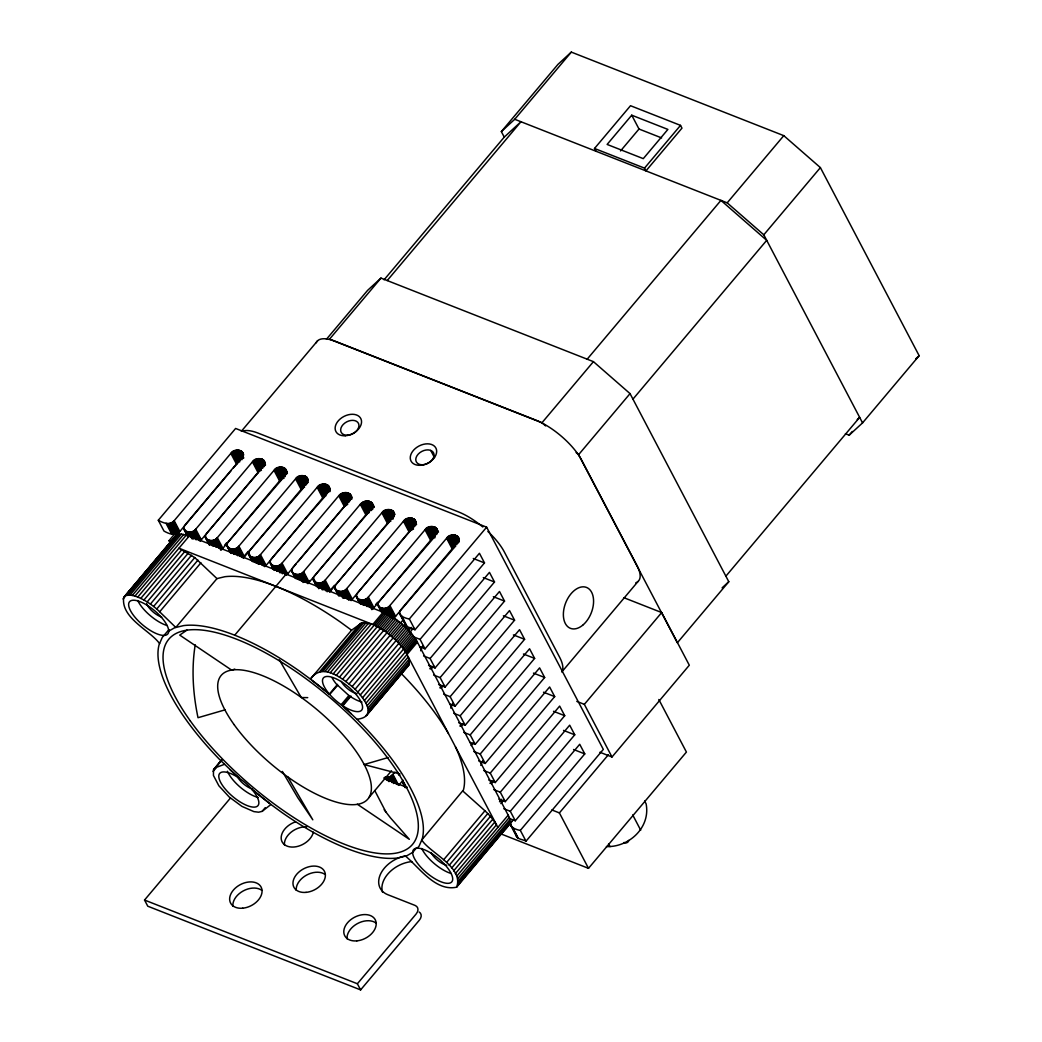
<?xml version="1.0" encoding="UTF-8"?>
<svg xmlns="http://www.w3.org/2000/svg" width="1042" height="1042" viewBox="0 0 1042 1042"><rect width="100%" height="100%" fill="white"/><g stroke="black" fill="none" stroke-linecap="round" stroke-linejoin="round"><path stroke-width="1.5" d="M221.516 760.074L213.493 769.895L213.441 775.456L218.859 785.772L229.214 797.013L241.939 806.391L253.896 811.614L258.637 812.2L262.128 811.366L270.946 804.489L281.744 812.395A165.535 61.4 40.1 0 0 397.679 857.983L406.68 855.834L412.645 852.447L416.5 847.862M351.024 696.121L342.792 705.89L356.911 719.254C380.799 716.688 360.571 693.855 352.144 686.561C341.125 677.704 322.382 662.256 310.399 679.084L299.614 671.178A165.535 61.4 40.1 0 0 183.666 625.591L174.678 627.74L168.713 631.126M367.045 714.942L409.024 664.809L409.063 659.247L407.096 654.389L402.577 647.525L396.207 640.452L385.423 631.452L374.299 625.07L178.937 548.209L194.776 557.587L216.97 578.597L224.825 576.721A165.535 61.4 40.1 0 1 340.773 622.321L351.558 630.215L361.965 622.751L371.356 623.911L330.197 672.78M499.483 835.41C504.133 829.614 514.006 823.753 508.17 815.17L417.386 642.172C409.61 628.886 397.132 618.401 383.091 612.24L189.227 536.005L181.373 534.064L177.557 534.546L175.147 536.422L123.698 597.509C120.794 618.167 150.048 630.293 159.582 643.604M174.301 539.574L175.147 536.422M405.533 856.107C419.379 867.621 435.569 891.77 456.643 887.172C464.133 867.178 429.304 852.473 421.776 839.969L463.416 789.992A165.743 61.478 40.1 0 0 455.445 746.84L408.269 656.916L367.11 705.773M195.219 644.816C191.311 669.016 193.004 693.803 198.006 717.704L225.007 709.862M351.949 497.399C350.529 491.173 342.023 491.407 338.741 495.81L282.043 563.123C279.035 568.685 266.127 565.506 271.337 558.916L328.035 491.603C333.766 484.452 320.376 481.261 317.159 487.33L260.461 554.631C257.452 560.205 244.557 557.027 249.767 550.423L306.452 483.11C312.196 475.96 298.793 472.768 295.589 478.838L238.892 546.151C235.883 551.726 222.975 548.535 228.185 541.944L284.883 474.631C290.614 467.48 277.224 464.289 274.007 470.359L217.322 537.672C214.3 543.234 201.406 540.056 206.616 533.452L263.3 466.152C269.044 459.001 255.642 455.81 252.438 461.867L195.74 529.18C192.731 534.754 179.836 531.563 185.033 524.973L241.731 457.659C247.475 450.509 234.072 447.318 230.855 453.387L174.17 520.7C170.08 525.819 162.878 522.889 158.306 520.245L235.609 428.457L486.64 527.174L603.318 749.406L526.015 841.194C523.24 839.24 515.256 839.435 516.285 834.212M373.857 506.542C372.697 499.873 363.814 499.6 360.311 504.289L303.613 571.602C300.604 577.177 287.709 573.999 292.919 567.395L349.604 500.082L350.92 497.672L350.542 494.703M526.015 841.194L520.336 830.396L584.77 753.9L579.717 744.275L515.282 820.77L510.306 811.288L574.741 734.805L569.687 725.18L505.266 801.663L500.29 792.194L564.712 715.698L559.658 706.085L495.237 782.568L490.261 773.086L554.683 696.603L549.629 686.978L485.207 763.473L480.232 753.991L544.653 677.495L539.6 667.883L475.178 744.366L470.202 734.897L534.624 658.401L529.57 648.775L465.149 725.271L460.173 715.789L524.595 639.306L519.541 629.681L455.12 706.163L450.144 696.694L514.566 620.198L509.512 610.573L445.09 687.069L440.115 677.587L504.536 601.104L499.483 591.478L435.061 667.961L430.085 658.492L494.507 581.996L489.466 572.371L425.032 648.866L420.056 639.384L484.491 562.901L479.437 553.276L415.003 629.772L409.337 618.961C405.455 618.453 396.09 615.171 400.792 609.817L457.477 542.504C463.221 535.354 449.818 532.162 446.614 538.232L389.916 605.545C386.908 611.107 374.013 607.929 379.21 601.338L435.908 534.025C441.652 526.874 428.249 523.683 425.032 529.753L368.347 597.053C365.325 602.628 352.43 599.45 357.64 592.846L414.325 525.533C420.069 518.382 406.667 515.204 403.462 521.26L346.765 588.574C343.756 594.148 330.861 590.957 336.058 584.367L392.756 517.053C398.5 509.903 385.097 506.712 381.88 512.781L325.195 580.094C322.173 585.656 309.279 582.478 314.489 575.874L371.186 508.574L372.489 506.151L372.111 503.182M406.12 787.622L402.785 783.063L403.007 780.25M520.336 830.396C516.454 829.875 507.102 826.606 511.791 821.252M420.629 650.768L421.541 649.348M450.704 708.078L451.629 706.645M480.792 765.375L481.704 763.942M500.85 803.577L503.82 799.696M606.444 846.586C629.042 847.367 650.755 827.387 646.105 803.825L644.646 801.038M431.049 669.146L433.628 665.994M441.079 688.241L443.658 685.102M461.137 726.443L463.716 723.304M471.166 745.551L473.745 742.399M491.212 783.753L493.791 780.601M387.676 614.324L336.227 675.411M390.854 616.096L339.418 677.183M394.097 618.127L342.649 679.215M397.328 620.394L345.879 681.481M361.952 702.034A25.021 9.287 40.1 0 1 350.151 696.408L348.901 695.535L341.177 704.705L344.954 707.153A25.021 9.287 40.1 0 0 359.282 698.765A25.021 9.287 40.1 0 0 325.221 676.753A25.021 9.287 40.1 0 0 341.164 704.705M362.486 697.801L413.935 636.727M364.387 700.576L415.836 639.501M241.34 431.31L317.602 340.773M326.433 339.262L367.579 290.392L380.968 278.097L593.432 361.652L630.045 393.615L728.788 581.71L677.339 642.784L578.597 454.69L576.148 452.567M384.068 279.803L504.25 137.114L501.345 131.592L557.939 64.396L571.316 52.1L783.779 135.655L820.393 167.606L919.148 355.7L862.555 422.896L849.178 435.191L845.427 433.719M380.968 278.097L329.519 339.184L541.983 422.739L545.643 425.931M501.345 131.592L514.722 119.283L571.316 52.1M387.207 280.558L520.974 121.745L504.25 137.114M170.445 543.377L169.025 540.668L174.222 534.494M123.698 597.509L176.163 535.314M123.073 598.929L125.131 596.493M128.218 592.82L130.276 590.384M132.334 587.935L174.522 537.854M158.306 520.245L163.972 531.042C168.557 533.699 175.759 536.63 179.836 531.498L231.376 470.307M233.434 467.858L238.032 462.791L232.366 451.981M124.714 596.402L177.557 534.546M126.108 595.633L127.853 595.216L179.302 534.129M127.853 595.216L129.937 595.151L181.373 534.064M129.937 595.151L132.308 595.438L183.757 534.364M132.308 595.438L134.939 596.089L186.388 535.015M134.939 596.089L137.778 597.079L189.227 536.005M137.778 597.079L140.8 598.395L181.959 549.538M140.8 598.395L143.939 600.023L185.098 551.153M143.939 600.023L147.156 601.924L188.315 553.055M194.398 530.443L200.064 541.241L258.807 471.948L253.141 461.137M147.156 601.924L150.4 604.073L191.559 555.217M150.4 604.073L153.617 606.444L194.776 557.587M216.97 578.597L175.811 627.466L156.756 608.997L197.915 560.127M159.765 611.68L200.924 562.823M224.551 545.318L226.609 542.869M215.968 538.922L221.646 549.733L282.082 479.177L276.404 468.366M168.947 629.655L162.291 637.378L159.087 644.724A165.756 61.491 40.1 0 0 219.054 758.941L238.566 777.671M245.091 555.021L248.191 551.361M237.55 547.402L243.216 558.212L303.652 487.656L297.986 476.845M594.513 148.472L630.514 105.711L680.517 125.379L681.963 128.14L645.949 170.901L644.503 168.127L594.513 148.472L595.959 151.233M631.739 115.193L607.121 144.434L643.279 158.644L667.896 129.416L631.739 115.193L639.007 129.026L661.605 137.909M259.836 555.295L265.515 566.093L303.248 521.378M305.306 518.942L325.234 496.135L319.555 485.338M620.537 150.947L639.007 129.026M234.71 635.203L286.159 574.116M281.418 563.774L287.084 574.585L295.967 564.139M298.025 561.69L344.407 506.62L347.754 504.133L342.089 493.335M644.503 168.127L680.517 125.379M307.755 582.934L309.826 580.485M302.271 572.866L307.937 583.663L367.487 513.693L361.821 502.895M329.337 591.413L334.495 585.291M329.519 592.156L371.069 543.169M373.127 540.72L389.07 522.185L383.391 511.375M345.423 589.837L351.089 600.635L409.832 531.329L404.166 520.531M213.493 769.895L221.725 760.126M214.313 768.631L221.685 760.36M213.076 771.471L216.163 767.811M351.558 630.215L310.399 679.084L329.689 694.428L337.556 685.415M375.576 604.712L377.647 602.263M319.23 672.207L360.389 623.35M366.992 598.316L372.671 609.114L433.107 538.558L427.428 527.76M320.806 671.608L361.965 622.751M322.72 671.374L363.879 622.504M587.18 359.19L720.934 200.39L766.704 240.337L632.95 399.138M324.948 671.491L366.107 622.621M327.462 671.96L368.608 623.09M541.983 422.739L593.432 361.652M514.722 119.283L727.186 202.838L783.779 135.655M372.802 624.458L383.091 612.24M333.14 673.94L384.589 612.852M419.184 912.024A8.61 5.913 -27.7 0 1 419.366 920.138L360.61 989.9L147.769 906.201L144.538 900.041L230.425 798.068M375.823 625.773L386.113 613.556M378.962 627.388L389.252 615.184M382.18 629.303L392.469 617.085M337.543 684.36L329.311 694.128L320.181 686.665M392.587 618.57L395.582 616.343L454.677 547.05L449.011 536.239M385.423 631.452L395.713 619.235M388.64 633.823L398.93 621.605M349.057 683.943L403.528 619.456M391.779 636.375L402.069 624.158M352.144 686.561L403.593 625.487M409.337 618.961L486.64 527.174M394.788 639.059L405.077 626.841M355.062 689.309L406.51 628.222M397.614 641.846L409.532 627.701M408.217 631.074L411.303 627.401M357.797 692.122L409.245 631.048M413.57 627.792L410.991 630.944L410.222 633.823M400.232 644.685L410.522 632.468M262.128 811.366L265.215 807.693M360.285 694.975L411.733 633.888M402.577 647.525L412.866 635.307M404.635 650.338L414.924 638.121M406.367 653.06L416.657 640.843M365.937 703.246L417.386 642.172M578.597 454.69L630.045 393.615M862.555 422.896L763.799 234.802L820.393 167.606M367.904 708.117L409.063 659.247M368.295 710.24L409.454 661.37M420.799 648.424L422.857 645.988M368.282 712.103L409.441 663.233M365.833 715.88L409.024 664.809M429.799 668.756L431.857 666.307M439.828 687.85L441.886 685.402M368.868 797.651L391.505 770.78M450.886 705.734L452.944 703.285M386.361 779.846L384.941 777.15L390.047 776.772L395.113 772.109M402.837 780.458L398.721 785.355L393.042 774.558M459.874 726.053L461.945 723.604M480.961 763.031L483.032 760.582M561.781 671.986L638.056 581.449M489.961 783.35L492.019 780.914M443.775 859.637L484.934 810.78L462.935 791.112M446.614 862.424L487.773 813.568L484.934 810.78M499.496 801.754L501.554 799.305M661.67 612.566L689.309 665.213L611.993 757L584.354 704.353L661.67 612.566L623.884 597.704M449.232 865.264L490.378 816.407L487.773 813.568M451.577 868.116L492.736 819.246L490.378 816.407M360.61 989.9L357.38 983.752L416.136 913.99A8.61 5.913 -27.7 0 0 415.029 905.407L387.832 894.713A26.701 18.352 -27.7 0 1 380.265 874.681A26.701 18.352 -27.7 0 1 404.504 856.081M453.635 870.917L494.794 822.06L492.736 819.246M455.354 873.652L496.513 824.782L455.445 746.84M456.722 876.257L508.17 815.17M457.712 878.693L509.16 817.605M458.311 880.92L509.746 819.846M458.493 882.913L509.942 821.838M460.395 881.832L462.453 879.396M471.713 868.403L473.771 865.954M476.858 862.294L479.945 858.621M483.032 854.961L486.106 851.301M488.164 848.852L497.425 837.859M458.272 884.645L509.72 823.558M456.643 887.172L512.781 820.445M725.883 576.174L859.65 417.36L857.253 419.561M849.178 435.191L852.317 431.453M658.818 699.495L686.418 752.063L588.496 868.338L559.398 812.916L608.359 754.773M350.151 696.408L342.284 705.447L351.336 713.874M417.23 848.188L419.066 846.195L422.257 838.849A165.756 61.491 40.1 0 0 362.29 724.633L356.911 719.254M506.594 827.778L505.24 829.041M915.801 358.774L919.148 355.7M722.106 587.857L728.788 581.71M406.992 667.023L408.203 666.085M186.974 630.097L179.732 635.099L231.767 670.201L234.789 669.055M261.451 470.202L260.5 470.684L254.834 459.887M412.489 529.596L411.525 530.078L405.859 519.281M215.512 767.693L224.434 764.32M388.054 757.573L364.062 764.554L399.972 773.972M307.729 697.632L301.294 697.541L279.295 659.794M473.289 558.499L484.491 562.901M483.319 577.594L494.507 581.996M493.348 596.701L504.536 601.104M503.377 615.796L514.566 620.198M513.406 634.904L524.595 639.306M523.436 653.998L534.624 658.401M533.465 673.106L544.653 677.495M405.156 623.507L406.588 626.385L415.003 629.772M169.025 540.668L171.617 541.684M413.596 636.844L420.056 639.384M576.799 701.383L584.354 704.353M543.494 692.201L554.683 696.603M419.861 646.835L425.032 648.866M423.612 655.939L430.085 658.492M553.523 711.295L564.712 715.698M428.588 665.421L435.061 667.961M433.641 675.047L440.115 677.587M563.54 730.403L574.741 734.805M438.617 684.516L445.09 687.069M599.905 752.246L611.993 757M443.671 694.141L450.144 696.694M573.569 749.498L584.77 753.9M449.949 704.132L455.12 706.163M453.7 713.249L460.173 715.789M458.675 722.718L465.149 725.271M463.729 732.344L470.202 734.897M469.994 742.334L475.178 744.366M473.758 751.451L480.232 753.991M478.734 760.921L485.207 763.473M483.788 770.546L490.261 773.086M488.763 780.028L495.237 782.568M551.869 809.947L559.398 812.916M493.817 789.641L500.29 792.194M498.792 799.123L505.266 801.663M503.846 808.748L510.306 811.288M508.822 818.231L515.282 820.77M501.163 833.991L588.496 868.338M144.538 900.041L357.38 983.752M397.575 772.786L399.646 775.287M239.074 778.127L236.404 776.42A25.021 9.287 40.1 0 0 222.076 784.808A25.021 9.287 40.1 0 0 256.137 806.821A25.021 9.287 40.1 0 0 240.181 778.869L230.008 769.686M357.302 804.216L409.337 839.318L390.476 817.853A210.237 10.173 56.5 0 1 384.198 809.738M348.901 695.535L336.462 684.164A25.021 9.287 40.1 0 1 332.072 677.73M312.001 680.322L319.855 686.404M269.357 803.252L251.669 789.133M270.946 804.489L252.034 789.445M153.617 606.444L156.756 608.997M727.186 202.838L763.799 234.802M401.3 673.614L403.449 675.763A165.743 61.478 40.1 0 1 448.412 733.464M494.794 822.06L497.881 827.387M287.774 776.876L312.808 819.82L297.804 797.69L282.343 771.419M458.871 539.821L456.604 535.705L458.858 540.003M437.301 531.329L435.035 527.226L437.288 531.524M416.474 524.217L413.453 518.734L416.461 524.478M394.15 514.37L391.883 510.254L394.137 514.553M373.323 507.259L370.301 501.762L373.31 507.506M351.753 498.766L348.731 493.283L351.753 499.04M329.415 488.906L327.149 484.804L330.171 490.535M307.846 480.427L305.58 476.311L307.833 480.609M287.032 473.315L284.01 467.832L287.019 473.563M265.45 464.823L262.428 459.34L265.436 465.084M243.125 454.976L240.858 450.86L243.112 455.159M632.702 814.935L640.713 830.213M457.933 536.539L459.353 539.248M458.74 538.766L457.334 536.07L459.327 540.043M458.688 541.931L455.654 535.327L458.662 541.072M454.833 535.093L458.376 541.84M453.921 534.963L458.18 543.077M452.957 534.976L457.217 543.077M451.954 535.106L456.93 544.562M450.952 535.38L455.914 544.823M449.962 535.757L455.628 546.555M448.112 536.825L453.791 547.636M608.567 843.877L610.026 846.651M447.305 537.503L452.983 548.3M446.614 538.232L452.28 549.043M436.364 528.06L438.487 532.11M437.119 533.452L434.084 526.848L437.093 532.579M433.264 526.601L436.806 533.361M432.352 526.484L436.611 534.585M431.388 526.497L435.647 534.598M430.385 526.627L435.348 536.083M429.382 526.887L435.048 537.698M428.392 527.265L434.058 538.076M426.543 528.346L432.209 539.144M425.735 529.01L431.414 539.821M425.032 529.753L430.711 540.551M414.794 519.58L416.201 522.276M416.305 523.149L414.182 519.098L416.175 523.084M415.537 524.96L412.515 518.369L415.524 524.1M411.681 518.121L415.224 524.868M410.782 518.004L415.029 526.106M409.806 518.004L414.065 526.106M408.816 518.148L413.778 527.604M407.8 518.408L413.479 529.206M406.81 518.786L411.772 528.242M404.973 519.867L410.639 530.665M403.462 521.26L409.128 532.071M393.212 511.088L394.631 513.797M393.967 516.48L390.932 509.877L393.941 515.621M390.112 509.629L393.655 516.389M389.2 509.512L393.459 517.613M388.236 509.525L393.199 518.981M387.233 509.655L392.196 519.111M386.23 509.916L391.193 519.372M385.24 510.306L390.906 521.104M384.277 510.788L389.955 521.599M382.583 512.039L388.262 522.85M381.88 512.781L387.559 523.579M371.642 502.609L373.765 506.659M373.87 507.532L371.03 502.127L373.687 507.441M372.385 508.001L369.363 501.397L372.372 507.128M368.529 501.15L372.789 509.251M367.631 501.033L371.877 509.134M366.667 501.033L371.629 510.489M365.664 501.176L370.626 510.632M364.648 501.436L369.623 510.893M363.658 501.814L369.337 512.625M362.707 502.309L368.373 513.107M361.014 503.56L366.68 514.37M360.311 504.289L365.989 515.1M350.06 494.129L351.48 496.826M351.584 497.698L349.461 493.647L351.454 497.62M350.815 499.509L347.781 492.905L350.802 498.662M346.96 492.671L350.503 499.418M346.048 492.54L350.307 500.655M345.084 492.553L349.344 500.655M344.081 492.697L349.057 502.14M343.078 492.957L348.041 502.4M341.138 493.817L346.804 504.628M340.239 494.403L345.918 505.214M339.432 495.08L345.11 505.878M338.741 495.81L344.407 506.62M401.574 615.913L407.24 626.711M512.573 827.335L518.252 838.146M399.49 612.709L406.588 626.385M510.489 824.131L517.6 837.82M399.503 613.399L406.054 625.955M510.502 824.834L517.053 837.39M328.49 485.637L329.91 488.346M330.001 489.219L327.878 485.168L329.871 489.141M329.233 491.029L326.211 484.426L329.975 491.59M389.916 605.545L395.582 616.343M325.378 484.178L328.933 490.938M389.291 606.197L394.957 617.007M324.479 484.061L328.725 492.163M388.562 606.796L394.241 617.606M323.515 484.074L327.761 492.176M387.767 607.33L393.446 618.127M322.512 484.204L327.475 493.661M386.921 607.76L391.883 617.216M321.509 484.465L326.472 493.921M386.035 608.098L390.997 617.554M320.506 484.843L326.185 495.653M385.123 608.333L388.666 615.093M384.238 608.463L387.78 615.21M383.365 608.463L386.204 613.868M318.67 485.924L324.336 496.721M382.557 608.359L385.397 613.764M381.815 608.137L384.654 613.543M317.862 486.588L323.528 497.399M317.159 487.33L322.838 498.128M380.004 607.421L382.831 612.826M377.907 604.217L382.18 612.501M377.933 604.92L381.476 611.667M378.09 605.571L381.632 612.318M307.664 482.537L304.629 475.947L307.65 481.678M368.347 597.053L374.013 607.864M303.808 475.699L307.351 482.446M367.722 597.717L373.388 608.528M302.896 475.582L307.156 483.683M301.933 475.582L306.192 483.683M366.198 598.837L371.877 609.648M300.943 475.725L305.905 485.181M365.351 599.28L369.597 607.382M299.927 475.986L304.889 485.442M364.453 599.619L367.995 606.366M298.937 476.363L304.603 487.161M363.554 599.853L367.097 606.6M362.655 599.971L365.495 605.376M361.795 599.984L364.635 605.389M297.087 477.431L302.766 488.242M360.988 599.879L363.814 605.272M360.245 599.658L363.085 605.05M296.28 478.109L301.959 488.906M295.589 478.838L301.255 489.649M358.422 598.942L361.261 604.347M356.338 595.737L360.61 604.008M356.351 596.428L360.063 603.592M356.507 597.079L359.646 603.071M285.339 468.666L287.227 471.948M286.863 472.247L284.726 468.197L287.384 473.498M346.765 588.574L352.443 599.384M286.081 474.058L283.059 467.454L286.068 473.198M282.226 467.207L285.782 473.967M346.139 589.238L351.818 600.036M281.327 467.09L285.586 475.191M280.363 467.103L285.326 476.559M344.628 590.358L349.591 599.814M279.36 467.233L284.323 476.689M343.769 590.788L348.731 600.244M278.357 467.493L284.023 478.304M342.883 591.14L347.129 599.241M277.354 467.884L283.033 478.682M341.984 591.361L345.527 598.121M341.086 591.491L344.628 598.238M340.226 591.491L343.769 598.251M275.518 468.952L281.184 479.763M339.405 591.387L342.948 598.147M338.663 591.166L341.502 596.571M274.71 469.616L280.389 480.427M274.007 470.359L279.686 481.157M336.853 590.449L339.679 595.855M335.472 588.6L339.041 595.529M334.782 587.948L338.494 595.099M334.938 588.6L338.78 595.946M263.756 460.186L265.176 462.882M325.195 580.094L330.861 590.892M264.512 465.579L261.49 458.975L264.499 464.706M260.656 458.727L264.199 465.474M324.57 580.746L330.236 591.556M259.745 458.61L264.004 466.712M323.841 581.345L328.803 590.801M258.781 458.61L263.04 466.725M323.046 581.866L328.009 591.322M257.791 458.754L262.753 468.21M322.199 582.309L327.162 591.765M256.775 459.014L261.737 468.47M321.301 582.647L325.56 590.749M255.785 459.392L260.747 468.848M320.402 582.882L323.945 589.642M319.503 582.999L323.059 589.759M318.644 583.012L322.186 589.772M253.935 460.473L259.614 471.271M317.836 582.908L320.675 588.313M317.094 582.686L319.933 588.092M252.438 461.867L258.103 472.677M313.316 578.036L315.439 582.087M315.27 581.97L318.813 588.717M313.186 578.766L316.026 584.171M314.619 581.644L317.458 587.05M313.199 579.456L316.911 586.62M313.355 580.107L316.494 586.099M242.187 451.694L243.607 454.403M242.994 453.921L241.575 451.225L243.567 455.198M303.613 571.602L309.292 582.413M243.541 458.402L239.907 450.483L243.672 457.659M239.087 450.248L243.333 458.35M302.988 572.266L308.666 583.064M238.175 450.118L242.434 458.233M237.211 450.131L242.174 459.587M301.477 573.387L306.439 582.843M236.208 450.261L241.171 459.717M300.617 573.829L304.876 581.931M235.205 450.535L240.168 459.978M299.731 574.168L303.99 582.27M234.216 450.912L239.881 461.71M298.833 574.403L303.079 582.504M233.252 451.394L238.931 462.205M297.934 574.52L301.477 581.28M297.074 574.533L299.901 579.925M296.254 574.416L299.093 579.821M231.558 452.658L237.237 463.456M295.524 574.194L298.351 579.599M230.855 453.387L236.534 464.198M402.746 780.992L404.869 785.043M293.701 573.491L296.54 578.883M291.617 570.287L295.16 577.034M402.616 781.708L404.739 785.772M293.049 573.152L295.889 578.557M397.575 772.252L398.995 774.961M404.049 784.587L405.468 787.296M291.63 570.977L295.329 578.388M402.629 782.412L405.208 787.7M282.043 563.123L287.709 573.921M392.417 775.209L397.38 784.665M280.689 564.373L286.368 575.184M391.701 775.808L395.96 783.91M279.894 564.907L284.857 574.35M390.906 776.329L394.449 783.089M279.048 565.337L283.294 573.439M390.047 776.772L393.589 783.532M278.149 565.676L282.408 573.777M389.161 777.111L392 782.516M277.25 565.91L280.793 572.67M388.262 777.345L390.385 781.396M276.364 566.04L279.907 572.787M387.363 777.462L389.487 781.526M275.492 566.04L278.331 571.446M386.504 777.475L388.627 781.526M274.684 565.936L277.524 571.342M385.683 777.371L387.103 780.067M273.942 565.715L276.781 571.12M272.118 564.998L274.958 570.404M270.034 561.794L274.306 570.078M270.764 563.839L273.603 569.245M270.204 563.149L273.759 569.896M260.461 554.631L266.14 565.441M259.119 555.894L264.798 566.692M258.325 556.415L263.287 565.871M257.465 556.858L261.724 564.959M256.579 557.196L260.122 563.943M255.681 557.431L259.224 564.178M254.782 557.548L258.325 564.308M253.922 557.561L256.762 562.967M253.102 557.457L255.941 562.849M252.372 557.236L255.199 562.628M248.582 552.586L253.388 561.925M248.465 553.315L252.737 561.586M248.478 554.005L251.317 559.411M248.634 554.657L252.19 561.169M238.892 546.151L244.57 556.962M238.266 546.816L243.932 557.613M236.742 547.936L241.705 557.392M235.896 548.366L240.155 556.48M235.01 548.704L238.553 555.464M234.098 548.939L237.641 555.699M233.213 549.069L236.039 554.474M232.34 549.069L235.179 554.474M231.532 548.965L234.372 554.37M230.79 548.743L233.629 554.149M228.966 548.027L231.806 553.432M226.882 544.823L231.155 553.107M226.909 545.526L230.621 552.677M227.065 546.177L230.608 552.924M217.322 537.672L222.988 548.47M216.684 538.323L222.363 549.134M215.173 539.443L220.839 550.254M214.313 539.886L218.573 547.988M213.428 540.225L216.97 546.985M212.529 540.459L216.072 547.206M211.63 540.577L214.47 545.982M210.771 540.59L213.61 545.995M209.963 540.485L212.789 545.891M209.221 540.264L212.06 545.669M207.397 539.548L210.237 544.953M205.313 536.343L209.585 544.627M205.326 537.034L209.038 544.198M205.482 537.685L209.325 545.031M195.74 529.18L201.419 539.99M195.115 529.844L200.793 540.642M193.604 530.964L198.566 540.42M192.744 531.407L197.003 539.509M191.858 531.746L196.104 539.847M190.946 531.98L194.502 538.727M190.061 532.097L193.604 538.844M189.188 532.11L192.744 538.857M188.381 531.993L191.923 538.753M187.638 531.772L190.478 537.177M185.828 531.068L188.654 536.461M184.447 529.206L187.286 534.611M185.176 530.73L188.003 536.135M183.757 528.554L187.469 535.718M183.913 529.206L187.755 536.552M174.17 520.7L179.836 531.498M173.545 521.352L179.211 532.162M172.816 521.951L178.495 532.762M172.021 522.485L177.7 533.283M171.175 522.915L176.84 533.725M170.276 523.253L175.955 534.064M169.377 523.488L175.043 534.299M168.478 523.618L174.157 534.416M167.619 523.618L173.298 534.429M166.811 523.514L172.477 534.312M166.069 523.292L171.735 534.103M430.737 450.418L434.462 457.568M374.768 790.552L385.84 811.874M264.785 465.644L261.49 458.975L264.394 464.641M261.49 458.975L264.434 464.771M455.654 535.327L458.962 541.996M434.084 526.848L437.38 533.517M412.515 518.369L415.81 525.038M390.932 509.877L394.228 516.545M369.363 501.397L372.658 508.066M347.781 492.905L350.425 498.245M326.211 484.426L329.506 491.095M304.629 475.947L307.937 482.615M283.059 467.454L286.355 474.123M239.907 450.483L243.203 457.151M407.279 787.257A159.218 59.055 40.1 0 1 383.769 777.996M451.069 873.47A25.021 9.287 40.1 0 1 421.723 848.462M167.046 625.513A25.021 9.287 40.1 0 1 137.713 600.505M258.247 797.508A25.021 9.287 40.1 0 1 227.443 771.249M252.385 788.937A12.504 4.637 40.1 0 1 237.446 776.785M161.718 617.072A12.504 4.637 40.1 0 1 146.661 603.631M446.757 865.29A12.504 4.637 40.1 0 1 431.062 852.525M357.08 693.646A12.504 4.637 40.1 0 1 341.164 681.312M635.802 582.804A43.074 15.982 40.1 0 0 636.936 565.454L581.644 460.16A43.074 15.982 40.1 0 0 535.796 420.134L335.472 341.359A43.074 15.982 40.1 0 0 316.143 342.818M482.824 526.991A43.074 15.982 40.1 0 0 458.493 511.922L258.169 433.146A43.074 15.982 40.1 0 0 242.539 431.206M487.877 531.459A43.074 15.982 40.1 0 1 504.341 551.947L559.619 657.241A43.074 15.982 40.1 0 1 562.198 671.178M313.342 832.219A17.232 11.84 -27.7 0 1 296.084 846.742A17.232 11.84 -27.7 0 1 281.171 838.107A17.232 11.84 -27.7 0 1 295.485 821.864M347.064 938.816A17.232 11.84 -27.7 0 1 357.328 923.642A17.232 11.84 -27.7 0 1 375.941 922.978M382.518 892.173A26.701 18.352 -27.7 0 1 411.85 861.578M232.9 906.149A17.232 11.84 -27.7 0 1 243.177 890.962A17.232 11.84 -27.7 0 1 261.789 890.311M284.44 844.958A17.232 11.84 -27.7 0 1 306.804 826.905M296.241 890.324A17.232 11.84 -27.7 0 1 306.504 875.137A17.232 11.84 -27.7 0 1 325.117 874.485M628.73 840.399A2.579 1.771 -27.7 0 1 626.906 842.678A2.579 1.771 -27.7 0 1 624.171 842.431M627.362 841.467A1.511 1.042 -27.7 0 1 626.763 841.923M164.831 635.36L163.216 635.412A25.021 9.287 40.1 0 1 129.703 609.023A25.021 9.287 40.1 0 1 151.676 608.359A25.021 9.287 40.1 0 1 164.831 635.36M418.142 848.162L416.526 848.214A25.021 9.287 40.1 0 0 429.669 875.215A25.021 9.287 40.1 0 0 451.642 874.564A25.021 9.287 40.1 0 0 418.142 848.175M437.262 531.394L435.035 527.226L437.288 531.472M437.887 531.641L435.751 527.591L437.744 531.563M394.736 514.67L392.6 510.619L394.605 514.592M307.729 479.385L306.309 476.676L307.637 479.333M265.28 463.755L263.157 459.704L265.15 463.69M190.256 720.843A159.283 59.081 40.1 0 0 409.115 847.654A159.283 59.081 40.1 0 0 272.665 656.864A159.283 59.081 40.1 0 0 190.256 720.843M234.072 724.594A95.903 35.571 40.1 0 0 365.846 800.946A95.903 35.571 40.1 0 0 283.685 686.079A95.903 35.571 40.1 0 0 234.072 724.594M583.364 624.64A21.986 13.741 -68.5 0 0 588.391 588.443A21.986 13.741 -68.5 0 0 563.644 610.56A21.986 13.741 -68.5 0 0 583.364 624.64M420.369 465.292A14.041 9.652 -27.7 0 0 436.129 448.555A14.041 9.652 -27.7 0 0 413.882 449.857A14.041 9.652 -27.7 0 0 420.369 465.292M345.254 435.751A14.041 9.652 -27.7 0 0 361.014 419.014A14.041 9.652 -27.7 0 0 338.754 420.317A14.041 9.652 -27.7 0 0 345.254 435.751M422.778 464.771A9.73 6.695 -27.7 0 0 433.706 453.166A9.73 6.695 -27.7 0 0 418.272 454.078A9.73 6.695 -27.7 0 0 422.778 464.771M347.65 435.23A9.73 6.695 -27.7 0 0 358.578 423.625A9.73 6.695 -27.7 0 0 343.144 424.537A9.73 6.695 -27.7 0 0 347.65 435.23M356.885 940.861A17.232 11.84 -27.7 0 0 375.341 919.917A17.232 11.84 -27.7 0 0 347.781 922.483A17.232 11.84 -27.7 0 0 356.885 940.861M242.734 908.194A17.232 11.84 -27.7 0 0 261.19 887.237A17.232 11.84 -27.7 0 0 233.629 889.816A17.232 11.84 -27.7 0 0 242.734 908.194M306.061 892.369A17.232 11.84 -27.7 0 0 324.518 871.425A17.232 11.84 -27.7 0 0 296.957 873.991A17.232 11.84 -27.7 0 0 306.061 892.369"/></g></svg>
